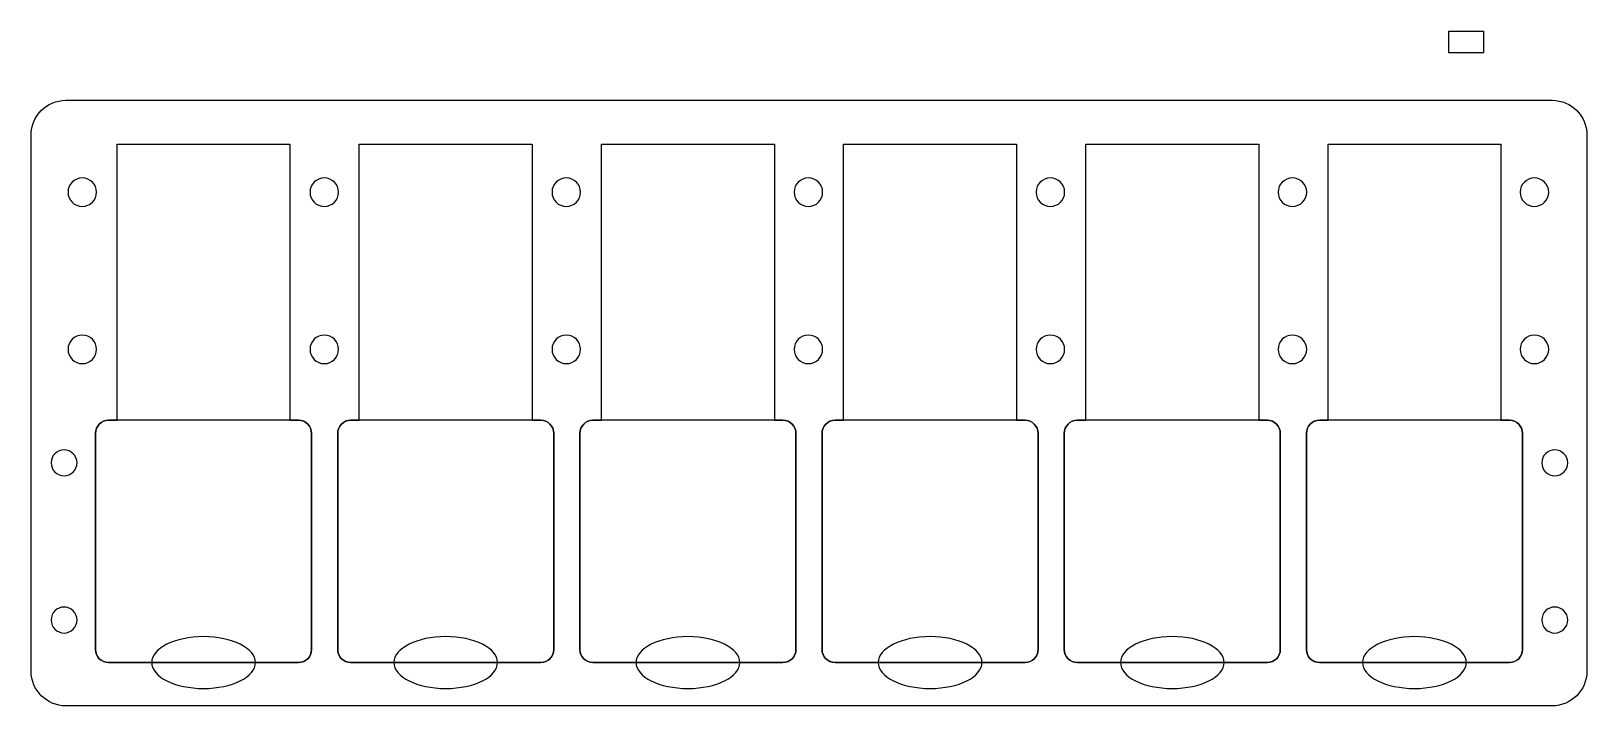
# Model space of a CAD drawing. Extents: x 0 to 180, y 0 to 78.
import ezdxf

# ---------------------------------------------------------------- set-up
doc = ezdxf.new("R2010")
doc.units = 0
doc.layers.add('LAYER_1', color=7, linetype='CONTINUOUS')

# ---------------------------------------------------------------- blocks, each defined once
blk = doc.blocks.new('BLOCK_2')
at = {"layer": 'LAYER_1', "color": 7}
for points in [[(32.45, 6.51), (32.45, 5.68), (31.78, 5.01), (30.95, 5.01), (30.95, 5.01), (8.95, 5.01), (8.95, 5.01), (8.13, 5.01), (7.45, 5.68), (7.45, 6.51), (7.45, 6.51), (7.45, 31.51), (7.45, 31.51), (7.45, 32.33), (8.13, 33.01), (8.95, 33.01), (8.95, 33.01), (30.95, 33.01), (30.95, 33.01), (31.78, 33.01), (32.45, 32.33), (32.45, 31.51), (32.45, 31.51), (32.45, 6.51), (32.45, 6.51)], [(60.47, 6.51), (60.47, 5.68), (59.8, 5.01), (58.97, 5.01), (58.97, 5.01), (36.97, 5.01), (36.97, 5.01), (36.15, 5.01), (35.47, 5.68), (35.47, 6.51), (35.47, 6.51), (35.47, 31.51), (35.47, 31.51), (35.47, 32.33), (36.15, 33.01), (36.97, 33.01), (36.97, 33.01), (58.97, 33.01), (58.97, 33.01), (59.8, 33.01), (60.47, 32.33), (60.47, 31.51), (60.47, 31.51), (60.47, 6.51), (60.47, 6.51)], [(88.49, 6.51), (88.49, 5.68), (87.82, 5.01), (86.99, 5.01), (86.99, 5.01), (64.99, 5.01), (64.99, 5.01), (64.17, 5.01), (63.49, 5.68), (63.49, 6.51), (63.49, 6.51), (63.49, 31.51), (63.49, 31.51), (63.49, 32.33), (64.17, 33.01), (64.99, 33.01), (64.99, 33.01), (86.99, 33.01), (86.99, 33.01), (87.82, 33.01), (88.49, 32.33), (88.49, 31.51), (88.49, 31.51), (88.49, 6.51), (88.49, 6.51)], [(116.51, 6.51), (116.51, 5.68), (115.83, 5.01), (115.01, 5.01), (115.01, 5.01), (93.01, 5.01), (93.01, 5.01), (92.18, 5.01), (91.51, 5.68), (91.51, 6.51), (91.51, 6.51), (91.51, 31.51), (91.51, 31.51), (91.51, 32.33), (92.18, 33.01), (93.01, 33.01), (93.01, 33.01), (115.01, 33.01), (115.01, 33.01), (115.83, 33.01), (116.51, 32.33), (116.51, 31.51), (116.51, 31.51), (116.51, 6.51), (116.51, 6.51)], [(144.53, 6.51), (144.53, 5.68), (143.85, 5.01), (143.03, 5.01), (143.03, 5.01), (121.03, 5.01), (121.03, 5.01), (120.2, 5.01), (119.53, 5.68), (119.53, 6.51), (119.53, 6.51), (119.53, 31.51), (119.53, 31.51), (119.53, 32.33), (120.2, 33.01), (121.03, 33.01), (121.03, 33.01), (143.03, 33.01), (143.03, 33.01), (143.85, 33.01), (144.53, 32.33), (144.53, 31.51), (144.53, 31.51), (144.53, 6.51), (144.53, 6.51)], [(172.55, 6.51), (172.55, 5.68), (171.87, 5.01), (171.05, 5.01), (171.05, 5.01), (149.05, 5.01), (149.05, 5.01), (148.22, 5.01), (147.55, 5.68), (147.55, 6.51), (147.55, 6.51), (147.55, 31.51), (147.55, 31.51), (147.55, 32.33), (148.22, 33.01), (149.05, 33.01), (149.05, 33.01), (171.05, 33.01), (171.05, 33.01), (171.87, 33.01), (172.55, 32.33), (172.55, 31.51), (172.55, 31.51), (172.55, 6.51), (172.55, 6.51)]]:
    blk.add_open_spline(points, degree=3, knots=[0, 0, 0, 0, 1, 1, 1, 2, 2, 2, 3, 3, 3, 4, 4, 4, 5, 5, 5, 6, 6, 6, 7, 7, 7, 8, 8, 8, 8], dxfattribs=at)
blk = doc.blocks.new('BLOCK_3')
at = {"layer": 'LAYER_1', "color": 7}
for points in [[(30.95, 33.01), (30.95, 33.01), (29.95, 33.01), (29.95, 33.01), (29.95, 33.01), (29.95, 64.91), (29.95, 64.91), (29.95, 64.91), (9.95, 64.91), (9.95, 64.91), (9.95, 64.91), (9.95, 33.01), (9.95, 33.01), (9.95, 33.01), (8.95, 33.01), (8.95, 33.01), (8.13, 33.01), (7.45, 32.33), (7.45, 31.51), (7.45, 31.51), (7.45, 6.51), (7.45, 6.51), (7.45, 5.68), (8.13, 5.01), (8.95, 5.01), (8.95, 5.01), (30.95, 5.01), (30.95, 5.01), (31.78, 5.01), (32.45, 5.68), (32.45, 6.51), (32.45, 6.51), (32.45, 31.51), (32.45, 31.51), (32.45, 32.33), (31.78, 33.01), (30.95, 33.01)], [(58.97, 33.01), (58.97, 33.01), (57.97, 33.01), (57.97, 33.01), (57.97, 33.01), (57.97, 64.91), (57.97, 64.91), (57.97, 64.91), (37.97, 64.91), (37.97, 64.91), (37.97, 64.91), (37.97, 33.01), (37.97, 33.01), (37.97, 33.01), (36.97, 33.01), (36.97, 33.01), (36.15, 33.01), (35.47, 32.33), (35.47, 31.51), (35.47, 31.51), (35.47, 6.51), (35.47, 6.51), (35.47, 5.68), (36.15, 5.01), (36.97, 5.01), (36.97, 5.01), (58.97, 5.01), (58.97, 5.01), (59.8, 5.01), (60.47, 5.68), (60.47, 6.51), (60.47, 6.51), (60.47, 31.51), (60.47, 31.51), (60.47, 32.33), (59.8, 33.01), (58.97, 33.01)], [(86.99, 33.01), (86.99, 33.01), (85.99, 33.01), (85.99, 33.01), (85.99, 33.01), (85.99, 64.91), (85.99, 64.91), (85.99, 64.91), (65.99, 64.91), (65.99, 64.91), (65.99, 64.91), (65.99, 33.01), (65.99, 33.01), (65.99, 33.01), (64.99, 33.01), (64.99, 33.01), (64.17, 33.01), (63.49, 32.33), (63.49, 31.51), (63.49, 31.51), (63.49, 6.51), (63.49, 6.51), (63.49, 5.68), (64.17, 5.01), (64.99, 5.01), (64.99, 5.01), (86.99, 5.01), (86.99, 5.01), (87.82, 5.01), (88.49, 5.68), (88.49, 6.51), (88.49, 6.51), (88.49, 31.51), (88.49, 31.51), (88.49, 32.33), (87.82, 33.01), (86.99, 33.01)], [(115.01, 33.01), (115.01, 33.01), (114.01, 33.01), (114.01, 33.01), (114.01, 33.01), (114.01, 64.91), (114.01, 64.91), (114.01, 64.91), (94.01, 64.91), (94.01, 64.91), (94.01, 64.91), (94.01, 33.01), (94.01, 33.01), (94.01, 33.01), (93.01, 33.01), (93.01, 33.01), (92.18, 33.01), (91.51, 32.33), (91.51, 31.51), (91.51, 31.51), (91.51, 6.51), (91.51, 6.51), (91.51, 5.68), (92.18, 5.01), (93.01, 5.01), (93.01, 5.01), (115.01, 5.01), (115.01, 5.01), (115.83, 5.01), (116.51, 5.68), (116.51, 6.51), (116.51, 6.51), (116.51, 31.51), (116.51, 31.51), (116.51, 32.33), (115.83, 33.01), (115.01, 33.01)], [(143.03, 33.01), (143.03, 33.01), (142.03, 33.01), (142.03, 33.01), (142.03, 33.01), (142.03, 64.91), (142.03, 64.91), (142.03, 64.91), (122.03, 64.91), (122.03, 64.91), (122.03, 64.91), (122.03, 33.01), (122.03, 33.01), (122.03, 33.01), (121.03, 33.01), (121.03, 33.01), (120.2, 33.01), (119.53, 32.33), (119.53, 31.51), (119.53, 31.51), (119.53, 6.51), (119.53, 6.51), (119.53, 5.68), (120.2, 5.01), (121.03, 5.01), (121.03, 5.01), (143.03, 5.01), (143.03, 5.01), (143.85, 5.01), (144.53, 5.68), (144.53, 6.51), (144.53, 6.51), (144.53, 31.51), (144.53, 31.51), (144.53, 32.33), (143.85, 33.01), (143.03, 33.01)], [(171.05, 33.01), (171.05, 33.01), (170.05, 33.01), (170.05, 33.01), (170.05, 33.01), (170.05, 64.91), (170.05, 64.91), (170.05, 64.91), (150.05, 64.91), (150.05, 64.91), (150.05, 64.91), (150.05, 33.01), (150.05, 33.01), (150.05, 33.01), (149.05, 33.01), (149.05, 33.01), (148.22, 33.01), (147.55, 32.33), (147.55, 31.51), (147.55, 31.51), (147.55, 6.51), (147.55, 6.51), (147.55, 5.68), (148.22, 5.01), (149.05, 5.01), (149.05, 5.01), (171.05, 5.01), (171.05, 5.01), (171.87, 5.01), (172.55, 5.68), (172.55, 6.51), (172.55, 6.51), (172.55, 31.51), (172.55, 31.51), (172.55, 32.33), (171.87, 33.01), (171.05, 33.01)]]:
    blk.add_open_spline(points, degree=3, knots=[0, 0, 0, 0, 1, 1, 1, 2, 2, 2, 3, 3, 3, 4, 4, 4, 5, 5, 5, 6, 6, 6, 7, 7, 7, 8, 8, 8, 9, 9, 9, 10, 10, 10, 11, 11, 11, 12, 12, 12, 12], dxfattribs=at)
blk = doc.blocks.new('BLOCK_4')
at = {"layer": 'LAYER_1', "color": 7}
for points in [[(7.57, 59.38), (7.57, 58.47), (6.83, 57.73), (5.92, 57.73), (5.01, 57.73), (4.27, 58.47), (4.27, 59.38), (4.27, 60.29), (5.01, 61.03), (5.92, 61.03), (6.83, 61.03), (7.57, 60.29), (7.57, 59.38)], [(7.57, 41.21), (7.57, 40.3), (6.83, 39.56), (5.92, 39.56), (5.01, 39.56), (4.27, 40.3), (4.27, 41.21), (4.27, 42.12), (5.01, 42.86), (5.92, 42.86), (6.83, 42.86), (7.57, 42.12), (7.57, 41.21)]]:
    blk.add_open_spline(points, degree=3, knots=[0, 0, 0, 0, 1, 1, 1, 2, 2, 2, 3, 3, 3, 4, 4, 4, 4], dxfattribs=at)
blk = doc.blocks.new('BLOCK_5')
at = {"layer": 'LAYER_1', "color": 7}
for points in [[(35.57, 59.38), (35.57, 58.47), (34.83, 57.73), (33.92, 57.73), (33.01, 57.73), (32.27, 58.47), (32.27, 59.38), (32.27, 60.29), (33.01, 61.03), (33.92, 61.03), (34.83, 61.03), (35.57, 60.29), (35.57, 59.38)], [(35.57, 41.21), (35.57, 40.3), (34.83, 39.56), (33.92, 39.56), (33.01, 39.56), (32.27, 40.3), (32.27, 41.21), (32.27, 42.12), (33.01, 42.86), (33.92, 42.86), (34.83, 42.86), (35.57, 42.12), (35.57, 41.21)]]:
    blk.add_open_spline(points, degree=3, knots=[0, 0, 0, 0, 1, 1, 1, 2, 2, 2, 3, 3, 3, 4, 4, 4, 4], dxfattribs=at)
blk = doc.blocks.new('BLOCK_6')
at = {"layer": 'LAYER_1', "color": 7}
for points in [[(63.57, 59.38), (63.57, 58.47), (62.83, 57.73), (61.92, 57.73), (61.01, 57.73), (60.27, 58.47), (60.27, 59.38), (60.27, 60.29), (61.01, 61.03), (61.92, 61.03), (62.83, 61.03), (63.57, 60.29), (63.57, 59.38)], [(63.57, 41.21), (63.57, 40.3), (62.83, 39.56), (61.92, 39.56), (61.01, 39.56), (60.27, 40.3), (60.27, 41.21), (60.27, 42.12), (61.01, 42.86), (61.92, 42.86), (62.83, 42.86), (63.57, 42.12), (63.57, 41.21)]]:
    blk.add_open_spline(points, degree=3, knots=[0, 0, 0, 0, 1, 1, 1, 2, 2, 2, 3, 3, 3, 4, 4, 4, 4], dxfattribs=at)
blk = doc.blocks.new('BLOCK_7')
at = {"layer": 'LAYER_1', "color": 7}
for points in [[(91.58, 59.38), (91.58, 58.47), (90.84, 57.73), (89.93, 57.73), (89.01, 57.73), (88.28, 58.47), (88.28, 59.38), (88.28, 60.29), (89.01, 61.03), (89.93, 61.03), (90.84, 61.03), (91.58, 60.29), (91.58, 59.38)], [(91.58, 41.21), (91.58, 40.3), (90.84, 39.56), (89.93, 39.56), (89.01, 39.56), (88.28, 40.3), (88.28, 41.21), (88.28, 42.12), (89.01, 42.86), (89.93, 42.86), (90.84, 42.86), (91.58, 42.12), (91.58, 41.21)]]:
    blk.add_open_spline(points, degree=3, knots=[0, 0, 0, 0, 1, 1, 1, 2, 2, 2, 3, 3, 3, 4, 4, 4, 4], dxfattribs=at)
blk = doc.blocks.new('BLOCK_8')
at = {"layer": 'LAYER_1', "color": 7}
for points in [[(119.58, 59.38), (119.58, 58.47), (118.84, 57.73), (117.93, 57.73), (117.02, 57.73), (116.28, 58.47), (116.28, 59.38), (116.28, 60.29), (117.02, 61.03), (117.93, 61.03), (118.84, 61.03), (119.58, 60.29), (119.58, 59.38)], [(119.58, 41.21), (119.58, 40.3), (118.84, 39.56), (117.93, 39.56), (117.02, 39.56), (116.28, 40.3), (116.28, 41.21), (116.28, 42.12), (117.02, 42.86), (117.93, 42.86), (118.84, 42.86), (119.58, 42.12), (119.58, 41.21)]]:
    blk.add_open_spline(points, degree=3, knots=[0, 0, 0, 0, 1, 1, 1, 2, 2, 2, 3, 3, 3, 4, 4, 4, 4], dxfattribs=at)
blk = doc.blocks.new('BLOCK_9')
at = {"layer": 'LAYER_1', "color": 7}
for points in [[(147.58, 59.38), (147.58, 58.47), (146.84, 57.73), (145.93, 57.73), (145.02, 57.73), (144.28, 58.47), (144.28, 59.38), (144.28, 60.29), (145.02, 61.03), (145.93, 61.03), (146.84, 61.03), (147.58, 60.29), (147.58, 59.38)], [(147.58, 41.21), (147.58, 40.3), (146.84, 39.56), (145.93, 39.56), (145.02, 39.56), (144.28, 40.3), (144.28, 41.21), (144.28, 42.12), (145.02, 42.86), (145.93, 42.86), (146.84, 42.86), (147.58, 42.12), (147.58, 41.21)]]:
    blk.add_open_spline(points, degree=3, knots=[0, 0, 0, 0, 1, 1, 1, 2, 2, 2, 3, 3, 3, 4, 4, 4, 4], dxfattribs=at)
blk = doc.blocks.new('BLOCK_10')
at = {"layer": 'LAYER_1', "color": 7}
for points in [[(175.58, 59.38), (175.58, 58.47), (174.84, 57.73), (173.93, 57.73), (173.02, 57.73), (172.28, 58.47), (172.28, 59.38), (172.28, 60.29), (173.02, 61.03), (173.93, 61.03), (174.84, 61.03), (175.58, 60.29), (175.58, 59.38)], [(175.58, 41.21), (175.58, 40.3), (174.84, 39.56), (173.93, 39.56), (173.02, 39.56), (172.28, 40.3), (172.28, 41.21), (172.28, 42.12), (173.02, 42.86), (173.93, 42.86), (174.84, 42.86), (175.58, 42.12), (175.58, 41.21)]]:
    blk.add_open_spline(points, degree=3, knots=[0, 0, 0, 0, 1, 1, 1, 2, 2, 2, 3, 3, 3, 4, 4, 4, 4], dxfattribs=at)
blk = doc.blocks.new('BLOCK_11')
at = {"layer": 'LAYER_1', "color": 7}
for points in [[(5.31, 28.09), (5.31, 27.26), (4.64, 26.59), (3.81, 26.59), (2.99, 26.59), (2.31, 27.26), (2.31, 28.09), (2.31, 28.92), (2.99, 29.59), (3.81, 29.59), (4.64, 29.59), (5.31, 28.92), (5.31, 28.09)], [(5.31, 9.92), (5.31, 9.09), (4.64, 8.42), (3.81, 8.42), (2.99, 8.42), (2.31, 9.09), (2.31, 9.92), (2.31, 10.75), (2.99, 11.42), (3.81, 11.42), (4.64, 11.42), (5.31, 10.75), (5.31, 9.92)]]:
    blk.add_open_spline(points, degree=3, knots=[0, 0, 0, 0, 1, 1, 1, 2, 2, 2, 3, 3, 3, 4, 4, 4, 4], dxfattribs=at)
blk = doc.blocks.new('BLOCK_12')
at = {"layer": 'LAYER_1', "color": 7}
for points in [[(177.78, 28.09), (177.78, 27.26), (177.1, 26.59), (176.28, 26.59), (175.45, 26.59), (174.78, 27.26), (174.78, 28.09), (174.78, 28.92), (175.45, 29.59), (176.28, 29.59), (177.1, 29.59), (177.78, 28.92), (177.78, 28.09)], [(177.78, 9.92), (177.78, 9.09), (177.1, 8.42), (176.28, 8.42), (175.45, 8.42), (174.78, 9.09), (174.78, 9.92), (174.78, 10.75), (175.45, 11.42), (176.28, 11.42), (177.1, 11.42), (177.78, 10.75), (177.78, 9.92)]]:
    blk.add_open_spline(points, degree=3, knots=[0, 0, 0, 0, 1, 1, 1, 2, 2, 2, 3, 3, 3, 4, 4, 4, 4], dxfattribs=at)

msp = doc.modelspace()

# ---------------------------------------------------------------- linework, layer by layer
at = {"layer": 'LAYER_1', "color": 7}
msp.add_lwpolyline([(168.05, 75.49), (164.04, 75.49), (164.04, 77.99), (168.05, 77.99), (168.05, 75.49)], dxfattribs=at)
for points, knots in [([(180, 66), (180, 68.2), (178.2, 70), (176, 70), (176, 70), (4, 70), (4, 70), (1.8, 70), (0, 68.2), (0, 66), (0, 66), (0, 4), (0, 4), (0, 1.8), (1.8, 0), (4, 0), (4, 0), (176, 0), (176, 0), (178.2, 0), (180, 1.8), (180, 4), (180, 4), (180, 66), (180, 66)], [0, 0, 0, 0, 1, 1, 1, 2, 2, 2, 3, 3, 3, 4, 4, 4, 5, 5, 5, 6, 6, 6, 7, 7, 7, 8, 8, 8, 8]), ([(25.95, 5.01), (25.95, 3.35), (23.27, 2.01), (19.95, 2.01), (16.64, 2.01), (13.95, 3.35), (13.95, 5.01), (13.95, 6.66), (16.64, 8), (19.95, 8), (23.27, 8), (25.95, 6.66), (25.95, 5.01)], [0, 0, 0, 0, 1, 1, 1, 2, 2, 2, 3, 3, 3, 4, 4, 4, 4]), ([(53.97, 5.01), (53.97, 3.35), (51.29, 2.01), (47.97, 2.01), (44.66, 2.01), (41.97, 3.35), (41.97, 5.01), (41.97, 6.66), (44.66, 8.01), (47.97, 8.01), (51.29, 8.01), (53.97, 6.66), (53.97, 5.01)], [0, 0, 0, 0, 1, 1, 1, 2, 2, 2, 3, 3, 3, 4, 4, 4, 4]), ([(81.99, 5.01), (81.99, 3.35), (79.3, 2.01), (75.99, 2.01), (72.68, 2.01), (69.99, 3.35), (69.99, 5.01), (69.99, 6.66), (72.68, 8), (75.99, 8), (79.3, 8), (81.99, 6.66), (81.99, 5.01)], [0, 0, 0, 0, 1, 1, 1, 2, 2, 2, 3, 3, 3, 4, 4, 4, 4]), ([(110.01, 5.01), (110.01, 3.35), (107.32, 2.01), (104.01, 2.01), (100.7, 2.01), (98.01, 3.35), (98.01, 5.01), (98.01, 6.66), (100.7, 8.01), (104.01, 8.01), (107.32, 8.01), (110.01, 6.66), (110.01, 5.01)], [0, 0, 0, 0, 1, 1, 1, 2, 2, 2, 3, 3, 3, 4, 4, 4, 4]), ([(138.03, 5.01), (138.03, 3.35), (135.34, 2.01), (132.03, 2.01), (128.71, 2.01), (126.03, 3.35), (126.03, 5.01), (126.03, 6.66), (128.71, 8.01), (132.03, 8.01), (135.34, 8.01), (138.03, 6.66), (138.03, 5.01)], [0, 0, 0, 0, 1, 1, 1, 2, 2, 2, 3, 3, 3, 4, 4, 4, 4]), ([(166.05, 5.01), (166.05, 3.35), (163.36, 2.01), (160.05, 2.01), (156.73, 2.01), (154.05, 3.35), (154.05, 5.01), (154.05, 6.66), (156.73, 8), (160.05, 8), (163.36, 8), (166.05, 6.66), (166.05, 5.01)], [0, 0, 0, 0, 1, 1, 1, 2, 2, 2, 3, 3, 3, 4, 4, 4, 4])]:
    msp.add_open_spline(points, degree=3, knots=knots, dxfattribs=at)

# ---------------------------------------------------------------- block references
at = {"layer": 'LAYER_1'}
for name in ['BLOCK_3', 'BLOCK_4', 'BLOCK_5', 'BLOCK_6', 'BLOCK_7', 'BLOCK_8', 'BLOCK_9', 'BLOCK_10', 'BLOCK_2', 'BLOCK_11', 'BLOCK_12']:
    msp.add_blockref(name, (0, 0), dxfattribs=at)

doc.saveas('drawing.dxf')
